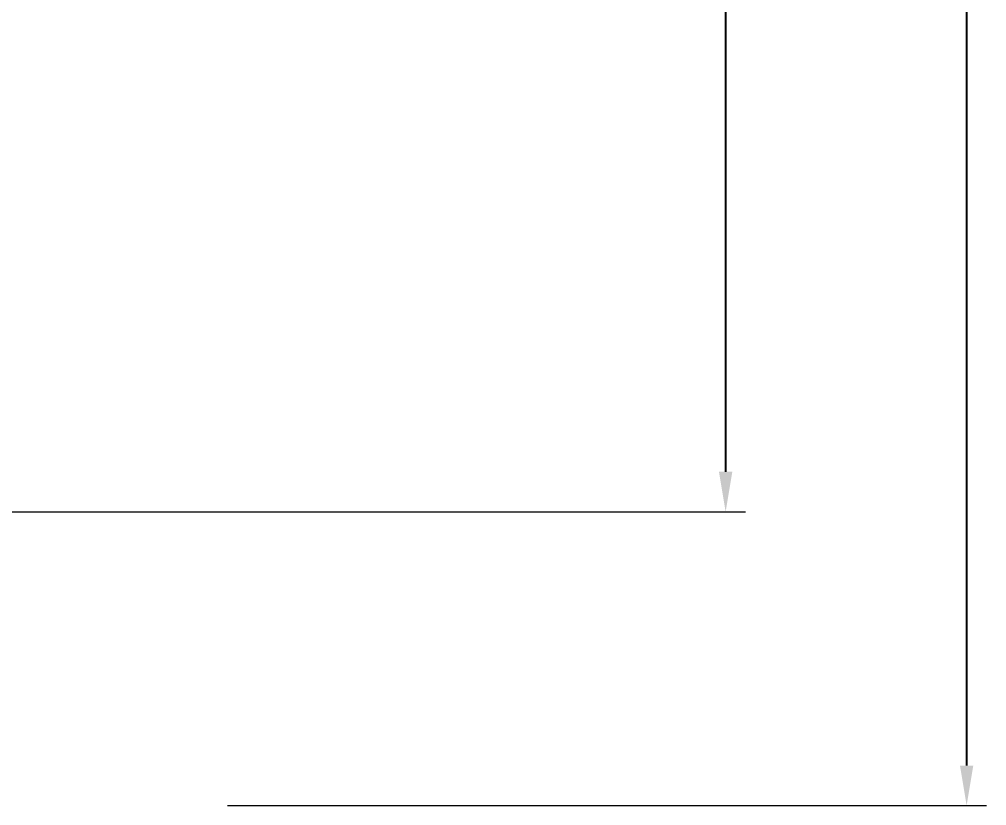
# Model space of a CAD drawing. Header units: millimetres. Extents: x 10684 to 26054, y -4768 to 6894.
# Drawn here: x 21221 to 26054, y -4768 to -840 of the extents above; entities that cross this region are included whole.
import ezdxf

# ---------------------------------------------------------------- set-up
doc = ezdxf.new("R2010")
doc.units = ezdxf.units.MM
doc.layers.add('DIKOM_РАЗМЕР_ЗОНА', color=7, linetype='Continuous')
doc.layers.add('DIKOM_РАЗМЕР_ОБЪЕКТА', color=7, linetype='Continuous')
doc.styles.add('style1', font='arial.ttf', dxfattribs={"width": 0.8})
doc.dimstyles.new('1-50', dxfattribs={"dimtxt": 300, "dimasz": 200, "dimexe": 100, "dimexo": 0, "dimgap": 100, "dimtad": 1, "dimtxsty": 'style1', "dimcen": 200, "dimclrd": 7, "dimclre": 7, "dimclrt": 7, "dimadec": 1, "dimazin": 2, "dimtfac": 1, "dimtmove": 0, "dimatfit": 2, "dimfxl": 0, "dimlwd": 25, "dimlwe": 18, "dimarcsym": 0})

# ---------------------------------------------------------------- blocks, each defined once
blk = doc.blocks.new('*D12')
at = {"layer": 'Defpoints', "color": 0, "transparency": 16777216}
for p in [(20201, 3555.9), (18130.6, -3300.3), (24750.1, -3300.3)]:
    blk.add_point(p, dxfattribs=at)
at = {"layer": 'DIKOM_РАЗМЕР_ОБЪЕКТА', "color": 7, "lineweight": 18, "transparency": 16777216}
for p, q in [((20201, 3555.9), (24850.1, 3555.9)), ((18130.6, -3300.3), (24850.1, -3300.3))]:
    blk.add_line(p, q, dxfattribs=at)
at = {"layer": 'DIKOM_РАЗМЕР_ОБЪЕКТА', "color": 7, "lineweight": 25, "transparency": 16777216}
blk.add_line((24750.1, 3355.9), (24750.1, -3100.3), dxfattribs=at)
at = {"layer": 'DIKOM_РАЗМЕР_ОБЪЕКТА', "color": 7, "transparency": 16777216}
for points in [[(24716.8, 3355.9), (24783.5, 3355.9), (24750.1, 3555.9)], [(24716.8, -3100.3), (24783.5, -3100.3), (24750.1, -3300.3)]]:
    blk.add_solid(points, dxfattribs=at)
at = {"layer": 'DIKOM_РАЗМЕР_ОБЪЕКТА', "color": 7, "transparency": 16777216, "insert": (24496.9, 958.9), "char_height": 300, "attachment_point": 5, "rotation": 90, "style": 'style1'}
blk.add_mtext('6850', dxfattribs=at)
blk = doc.blocks.new('*D13')
at = {"layer": 'Defpoints', "color": 0, "transparency": 16777216}
for p in [(21560.2, 5055.9), (22261.9, -4768.2), (25954.3, -4768.2)]:
    blk.add_point(p, dxfattribs=at)
at = {"layer": 'DIKOM_РАЗМЕР_ЗОНА', "color": 7, "lineweight": 18, "transparency": 16777216}
for p, q in [((21560.2, 5055.9), (26054.3, 5055.9)), ((22261.9, -4768.2), (26054.3, -4768.2))]:
    blk.add_line(p, q, dxfattribs=at)
at = {"layer": 'DIKOM_РАЗМЕР_ЗОНА', "color": 7, "lineweight": 25, "transparency": 16777216}
blk.add_line((25954.3, 4855.9), (25954.3, -4568.2), dxfattribs=at)
at = {"layer": 'DIKOM_РАЗМЕР_ЗОНА', "color": 7, "transparency": 16777216}
for points in [[(25921, 4855.9), (25987.6, 4855.9), (25954.3, 5055.9)], [(25921, -4568.2), (25987.6, -4568.2), (25954.3, -4768.2)]]:
    blk.add_solid(points, dxfattribs=at)
at = {"layer": 'DIKOM_РАЗМЕР_ЗОНА', "color": 7, "transparency": 16777216, "insert": (25701.1, 1094.5), "char_height": 300, "attachment_point": 5, "rotation": 90, "style": 'style1'}
blk.add_mtext('9850', dxfattribs=at)

msp = doc.modelspace()

# ---------------------------------------------------------------- dimensions: what is measured, and where the dimension line sits
at = {"layer": 'DIKOM_РАЗМЕР_ЗОНА'}
dim = msp.add_linear_dim(base=(25954.303, -4768.242), p1=(21560.182, 5055.882), p2=(22261.894, -4768.242), angle=90, text='9850', dimstyle='1-50', dxfattribs=at)
dim.commit()
dim.dimension.update_dxf_attribs({"geometry": '*D13', "text_midpoint": (25954.303, 1094.5), "dimtype": 160})
at = {"layer": 'DIKOM_РАЗМЕР_ОБЪЕКТА'}
dim = msp.add_linear_dim(base=(24750.121, -3300.313), p1=(20201.023, 3555.882), p2=(18130.618, -3300.313), angle=90, text='6850', dimstyle='1-50', dxfattribs=at)
dim.commit()
dim.dimension.update_dxf_attribs({"geometry": '*D12', "text_midpoint": (24750.121, 958.916), "dimtype": 160})

doc.saveas('drawing.dxf')
